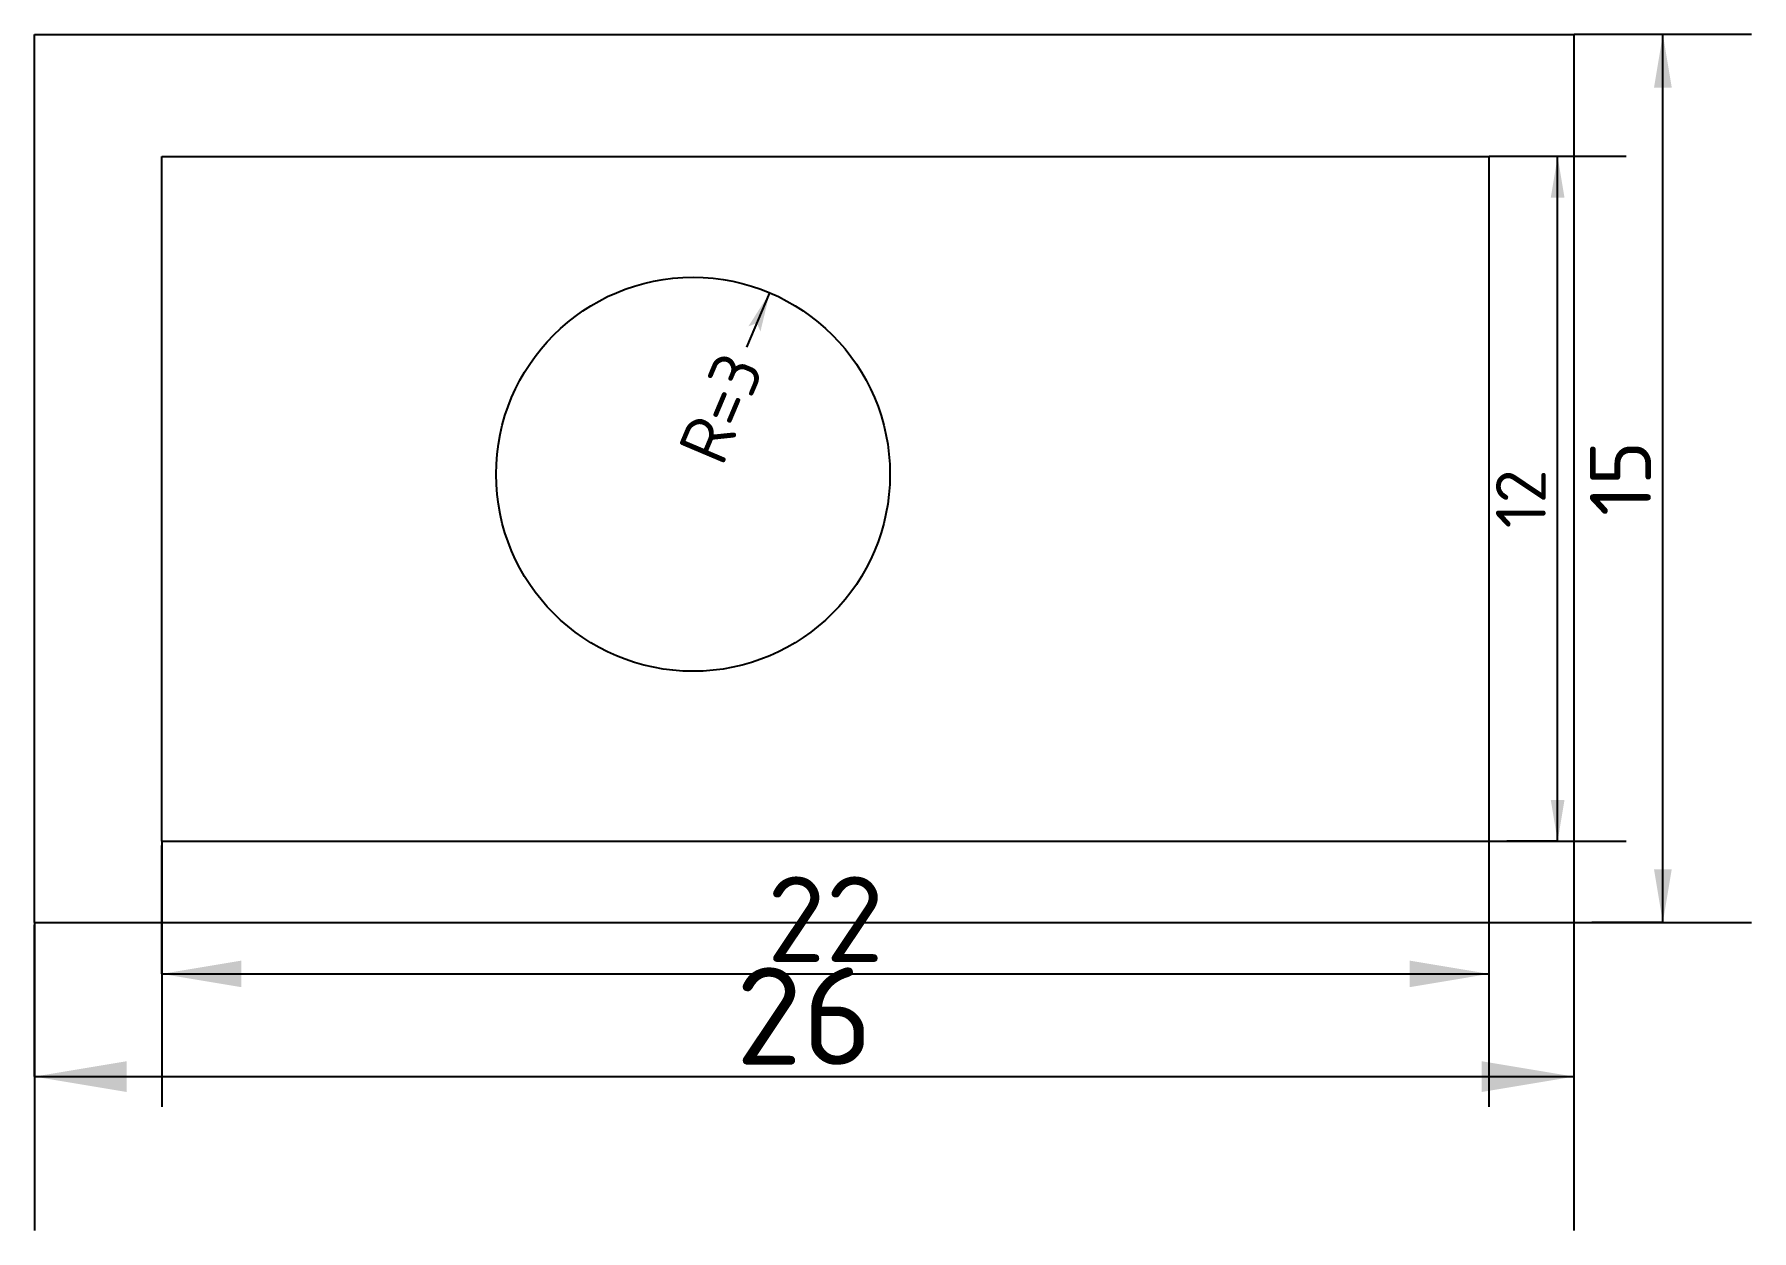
# Model space of a CAD drawing. Extents: x 0 to 29.1, y -5.2 to 15.
import ezdxf
from ezdxf.enums import TextEntityAlignment as Align

# ---------------------------------------------------------------- set-up
doc = ezdxf.new("R2010")
doc.units = 0
doc.layers.add('DIMENSIONS', color=1, linetype='CONTINUOUS')
doc.styles.add('ISOCPEUR', font='isocpeur.ttf')

# ---------------------------------------------------------------- blocks, each defined once
blk = doc.blocks.new('DIMTICK_ARROW')
at = {"color": 5}
blk.add_line((0, 0.5), (0, -0.5), dxfattribs=at)
at = {"color": 7}
blk.add_solid([(0, 0), (0.3, 0.05), (0.3, -0.05)], dxfattribs=at)
blk = doc.blocks.new('DIMTICK_RADIUS')
at = {"color": 7}
blk.add_solid([(0, 0), (0.3, 0.05), (0.3, -0.05), (0.25, 0)], dxfattribs=at)

msp = doc.modelspace()

# ---------------------------------------------------------------- linework, layer by layer
at = {"color": 3}
for p, q in [((0, 15.025), (26.057, 15.025)), ((0, 0), (0, 15.025)), ((0, 0), (0, 15.025)), ((0, 15.025), (26.057, 15.025)), ((26.057, 0), (26.057, 15.025)), ((26.057, 0), (26.057, 15.025)), ((2.155, 12.957), (24.621, 12.957)), ((2.155, 1.379), (2.155, 12.957)), ((2.155, 1.379), (2.155, 12.957)), ((2.155, 12.957), (24.621, 12.957)), ((24.621, 1.379), (24.621, 12.957)), ((24.621, 1.379), (24.621, 12.957)), ((2.155, 1.379), (24.621, 1.379)), ((2.155, 1.379), (24.621, 1.379)), ((0, 0), (26.057, 0)), ((0, 0), (26.057, 0))]:
    msp.add_line(p, q, dxfattribs=at)
msp.add_circle((11.147, 7.584), 3.333, dxfattribs=at)
at = {"layer": 'DIMENSIONS', "color": 5}
for p, q in [((27.56, 15.025), (26.357, 15.025)), ((27.56, 15.025), (26.357, 15.025)), ((27.56, 15.025), (26.357, 15.025)), ((27.56, 15.025), (26.357, 15.025)), ((27.56, 15.025), (26.357, 15.025)), ((27.56, 15.025), (26.357, 15.025)), ((27.56, 15.025), (26.357, 15.025)), ((27.56, 15.025), (26.357, 15.025)), ((27.56, 15.025), (26.357, 15.025)), ((27.56, 15.025), (26.357, 15.025)), ((25.779, 12.957), (24.921, 12.957)), ((25.779, 12.957), (24.921, 12.957)), ((25.779, 12.957), (24.921, 12.957)), ((25.779, 12.957), (24.921, 12.957)), ((25.779, 12.957), (24.921, 12.957)), ((25.779, 12.957), (24.921, 12.957)), ((25.779, 12.957), (24.921, 12.957)), ((25.779, 12.957), (24.921, 12.957)), ((25.779, 12.957), (24.921, 12.957)), ((25.779, 12.957), (24.921, 12.957)), ((25.779, 12.957), (24.921, 12.957)), ((25.779, 12.957), (24.921, 12.957)), ((25.779, 12.957), (24.921, 12.957)), ((2.155, -0.868), (2.155, 1.304)), ((2.155, -0.868), (2.155, 1.304)), ((2.155, -0.868), (2.155, 1.304)), ((2.155, -0.868), (2.155, 1.304)), ((2.155, -0.868), (2.155, 1.304)), ((2.155, -0.868), (2.155, 1.304)), ((2.155, -0.868), (2.155, 1.304)), ((2.155, -0.868), (2.155, 1.304)), ((2.155, -0.868), (2.155, 1.304)), ((2.155, -0.868), (2.155, 1.304)), ((2.155, -0.868), (2.155, 1.304)), ((2.155, -0.868), (2.155, 1.304)), ((2.155, -0.868), (2.155, 1.304)), ((2.155, -0.868), (2.155, 1.304)), ((2.155, -0.868), (2.155, 1.304)), ((2.155, -0.868), (2.155, 1.304)), ((2.155, -0.868), (2.155, 1.304)), ((24.621, -0.868), (24.621, 1.304)), ((24.621, -0.868), (24.621, 1.304)), ((24.621, -0.868), (24.621, 1.304)), ((24.621, -0.868), (24.621, 1.304)), ((24.621, -0.868), (24.621, 1.304)), ((24.621, -0.868), (24.621, 1.304)), ((24.621, -0.868), (24.621, 1.304)), ((24.621, -0.868), (24.621, 1.304)), ((24.621, -0.868), (24.621, 1.304)), ((24.621, -0.868), (24.621, 1.304)), ((24.621, -0.868), (24.621, 1.304)), ((24.621, -0.868), (24.621, 1.304)), ((24.621, -0.868), (24.621, 1.304)), ((24.621, -0.868), (24.621, 1.304)), ((24.621, -0.868), (24.621, 1.304)), ((24.621, -0.868), (24.621, 1.304)), ((24.621, -0.868), (24.621, 1.304)), ((25.779, 1.379), (24.921, 1.379)), ((25.779, 1.379), (24.921, 1.379)), ((25.779, 1.379), (24.921, 1.379)), ((25.779, 1.379), (24.921, 1.379)), ((25.779, 1.379), (24.921, 1.379)), ((25.779, 1.379), (24.921, 1.379)), ((25.779, 1.379), (24.921, 1.379)), ((25.779, 1.379), (24.921, 1.379)), ((25.779, 1.379), (24.921, 1.379)), ((25.779, 1.379), (24.921, 1.379)), ((25.779, 1.379), (24.921, 1.379)), ((25.779, 1.379), (24.921, 1.379)), ((25.779, 1.379), (24.921, 1.379)), ((0, -2.606), (0, -0.039)), ((0, -2.606), (0, -0.039)), ((0, -2.606), (0, -0.039)), ((0, -2.606), (0, -0.039)), ((0, -2.606), (0, -0.039)), ((0, -2.606), (0, -0.039)), ((0, -2.606), (0, -0.039)), ((0, -2.606), (0, -0.039)), ((0, -2.606), (0, -0.039)), ((0, -2.606), (0, -0.039)), ((0, -2.606), (0, -0.039)), ((0, -2.606), (0, -0.039)), ((0, -2.606), (0, -0.039)), ((0, -2.606), (0, -0.039)), ((0, -2.606), (0, -0.039)), ((26.057, -2.606), (26.057, -0.039)), ((26.057, -2.606), (26.057, -0.039)), ((26.057, -2.606), (26.057, -0.039)), ((26.057, -2.606), (26.057, -0.039)), ((26.057, -2.606), (26.057, -0.039)), ((26.057, -2.606), (26.057, -0.039)), ((26.057, -2.606), (26.057, -0.039)), ((26.057, -2.606), (26.057, -0.039)), ((26.057, -2.606), (26.057, -0.039)), ((26.057, -2.606), (26.057, -0.039)), ((26.057, -2.606), (26.057, -0.039)), ((26.057, -2.606), (26.057, -0.039)), ((26.057, -2.606), (26.057, -0.039)), ((26.057, -2.606), (26.057, -0.039)), ((26.057, -2.606), (26.057, -0.039)), ((27.56, 0), (26.357, 0)), ((27.56, 0), (26.357, 0)), ((27.56, 0), (26.357, 0)), ((27.56, 0), (26.357, 0)), ((27.56, 0), (26.357, 0)), ((27.56, 0), (26.357, 0)), ((27.56, 0), (26.357, 0)), ((27.56, 0), (26.357, 0)), ((27.56, 0), (26.357, 0)), ((27.56, 0), (26.357, 0))]:
    msp.add_line(p, q, dxfattribs=at)
at = {"layer": 'DIMENSIONS', "color": 7}
for p, q in [((27.56, 0), (27.56, 15.025)), ((27.56, 0), (27.56, 15.025)), ((27.56, 0), (27.56, 15.025)), ((27.56, 0), (27.56, 15.025)), ((27.56, 0), (27.56, 15.025)), ((27.56, 0), (27.56, 15.025)), ((27.56, 0), (27.56, 15.025)), ((27.56, 0), (27.56, 15.025)), ((27.56, 0), (27.56, 15.025)), ((27.56, 0), (27.56, 15.025)), ((25.779, 1.379), (25.779, 12.957)), ((25.779, 1.379), (25.779, 12.957)), ((25.779, 1.379), (25.779, 12.957)), ((25.779, 1.379), (25.779, 12.957)), ((25.779, 1.379), (25.779, 12.957)), ((25.779, 1.379), (25.779, 12.957)), ((25.779, 1.379), (25.779, 12.957)), ((25.779, 1.379), (25.779, 12.957)), ((25.779, 1.379), (25.779, 12.957)), ((25.779, 1.379), (25.779, 12.957)), ((25.779, 1.379), (25.779, 12.957)), ((25.779, 1.379), (25.779, 12.957)), ((25.779, 1.379), (25.779, 12.957)), ((12.055, 9.733), (12.445, 10.654)), ((2.155, -0.868), (24.621, -0.868)), ((2.155, -0.868), (24.621, -0.868)), ((2.155, -0.868), (24.621, -0.868)), ((2.155, -0.868), (24.621, -0.868)), ((2.155, -0.868), (24.621, -0.868)), ((2.155, -0.868), (24.621, -0.868)), ((2.155, -0.868), (24.621, -0.868)), ((2.155, -0.868), (24.621, -0.868)), ((2.155, -0.868), (24.621, -0.868)), ((2.155, -0.868), (24.621, -0.868)), ((2.155, -0.868), (24.621, -0.868)), ((2.155, -0.868), (24.621, -0.868)), ((2.155, -0.868), (24.621, -0.868)), ((2.155, -0.868), (24.621, -0.868)), ((2.155, -0.868), (24.621, -0.868)), ((2.155, -0.868), (24.621, -0.868)), ((2.155, -0.868), (24.621, -0.868)), ((0, -2.606), (26.057, -2.606)), ((0, -2.606), (26.057, -2.606)), ((0, -2.606), (26.057, -2.606)), ((0, -2.606), (26.057, -2.606)), ((0, -2.606), (26.057, -2.606)), ((0, -2.606), (26.057, -2.606)), ((0, -2.606), (26.057, -2.606)), ((0, -2.606), (26.057, -2.606)), ((0, -2.606), (26.057, -2.606)), ((0, -2.606), (26.057, -2.606)), ((0, -2.606), (26.057, -2.606)), ((0, -2.606), (26.057, -2.606)), ((0, -2.606), (26.057, -2.606)), ((0, -2.606), (26.057, -2.606)), ((0, -2.606), (26.057, -2.606))]:
    msp.add_line(p, q, dxfattribs=at)

# ---------------------------------------------------------------- block references
at = {"layer": 'DIMENSIONS'}
for name, p, xscale, yscale, rotation in [('DIMTICK_ARROW', (27.56, 15.025), 3.0050663621238907, 3.0050663621238907, 270), ('DIMTICK_ARROW', (27.56, 15.025), 3.0050663621238907, 3.0050663621238907, 270), ('DIMTICK_ARROW', (27.56, 15.025), 3.0050663621238907, 3.0050663621238907, 270), ('DIMTICK_ARROW', (27.56, 15.025), 3.0050663621238907, 3.0050663621238907, 270), ('DIMTICK_ARROW', (27.56, 15.025), 3.0050663621238907, 3.0050663621238907, 270), ('DIMTICK_ARROW', (27.56, 15.025), 3.0050663621238907, 3.0050663621238907, 270), ('DIMTICK_ARROW', (27.56, 15.025), 3.0050663621238907, 3.0050663621238907, 270), ('DIMTICK_ARROW', (27.56, 15.025), 3.0050663621238907, 3.0050663621238907, 270), ('DIMTICK_ARROW', (27.56, 15.025), 3.0050663621238907, 3.0050663621238907, 270), ('DIMTICK_ARROW', (27.56, 15.025), 3.0050663621238907, 3.0050663621238907, 270), ('DIMTICK_ARROW', (25.779, 12.957), 2.315567388022807, 2.315567388022807, 270), ('DIMTICK_ARROW', (25.779, 12.957), 2.315567388022807, 2.315567388022807, 270), ('DIMTICK_ARROW', (25.779, 12.957), 2.315567388022807, 2.315567388022807, 270), ('DIMTICK_ARROW', (25.779, 12.957), 2.315567388022807, 2.315567388022807, 270), ('DIMTICK_ARROW', (25.779, 12.957), 2.315567388022807, 2.315567388022807, 270), ('DIMTICK_ARROW', (25.779, 12.957), 2.315567388022807, 2.315567388022807, 270), ('DIMTICK_ARROW', (25.779, 12.957), 2.315567388022807, 2.315567388022807, 270), ('DIMTICK_ARROW', (25.779, 12.957), 2.315567388022807, 2.315567388022807, 270), ('DIMTICK_ARROW', (25.779, 12.957), 2.315567388022807, 2.315567388022807, 270), ('DIMTICK_ARROW', (25.779, 12.957), 2.315567388022807, 2.315567388022807, 270), ('DIMTICK_ARROW', (25.779, 12.957), 2.315567388022807, 2.315567388022807, 270), ('DIMTICK_ARROW', (25.779, 12.957), 2.315567388022807, 2.315567388022807, 270), ('DIMTICK_ARROW', (25.779, 12.957), 2.315567388022807, 2.315567388022807, 270), ('DIMTICK_RADIUS', (12.445, 10.654), 2.221718916547937, 2.221718916547937, 247.08168819476705), ('DIMTICK_ARROW', (25.779, 1.379), 2.315567388022807, 2.315567388022807, 90), ('DIMTICK_ARROW', (25.779, 1.379), 2.315567388022807, 2.315567388022807, 90), ('DIMTICK_ARROW', (25.779, 1.379), 2.315567388022807, 2.315567388022807, 90), ('DIMTICK_ARROW', (25.779, 1.379), 2.315567388022807, 2.315567388022807, 90), ('DIMTICK_ARROW', (25.779, 1.379), 2.315567388022807, 2.315567388022807, 90), ('DIMTICK_ARROW', (25.779, 1.379), 2.315567388022807, 2.315567388022807, 90), ('DIMTICK_ARROW', (25.779, 1.379), 2.315567388022807, 2.315567388022807, 90), ('DIMTICK_ARROW', (25.779, 1.379), 2.315567388022807, 2.315567388022807, 90), ('DIMTICK_ARROW', (25.779, 1.379), 2.315567388022807, 2.315567388022807, 90), ('DIMTICK_ARROW', (25.779, 1.379), 2.315567388022807, 2.315567388022807, 90), ('DIMTICK_ARROW', (25.779, 1.379), 2.315567388022807, 2.315567388022807, 90), ('DIMTICK_ARROW', (25.779, 1.379), 2.315567388022807, 2.315567388022807, 90), ('DIMTICK_ARROW', (25.779, 1.379), 2.315567388022807, 2.315567388022807, 90), ('DIMTICK_ARROW', (24.621, -0.868), 4.493234981225397, 4.493234981225397, 180), ('DIMTICK_ARROW', (24.621, -0.868), 4.493234981225397, 4.493234981225397, 180), ('DIMTICK_ARROW', (24.621, -0.868), 4.493234981225397, 4.493234981225397, 180), ('DIMTICK_ARROW', (24.621, -0.868), 4.493234981225397, 4.493234981225397, 180), ('DIMTICK_ARROW', (24.621, -0.868), 4.493234981225397, 4.493234981225397, 180), ('DIMTICK_ARROW', (24.621, -0.868), 4.493234981225397, 4.493234981225397, 180), ('DIMTICK_ARROW', (24.621, -0.868), 4.493234981225397, 4.493234981225397, 180), ('DIMTICK_ARROW', (24.621, -0.868), 4.493234981225397, 4.493234981225397, 180), ('DIMTICK_ARROW', (24.621, -0.868), 4.493234981225397, 4.493234981225397, 180), ('DIMTICK_ARROW', (24.621, -0.868), 4.493234981225397, 4.493234981225397, 180), ('DIMTICK_ARROW', (24.621, -0.868), 4.493234981225397, 4.493234981225397, 180), ('DIMTICK_ARROW', (24.621, -0.868), 4.493234981225397, 4.493234981225397, 180), ('DIMTICK_ARROW', (24.621, -0.868), 4.493234981225397, 4.493234981225397, 180), ('DIMTICK_ARROW', (24.621, -0.868), 4.493234981225397, 4.493234981225397, 180), ('DIMTICK_ARROW', (24.621, -0.868), 4.493234981225397, 4.493234981225397, 180), ('DIMTICK_ARROW', (24.621, -0.868), 4.493234981225397, 4.493234981225397, 180), ('DIMTICK_ARROW', (24.621, -0.868), 4.493234981225397, 4.493234981225397, 180), ('DIMTICK_ARROW', (27.56, 0), 3.0050663621238907, 3.0050663621238907, 90), ('DIMTICK_ARROW', (27.56, 0), 3.0050663621238907, 3.0050663621238907, 90), ('DIMTICK_ARROW', (27.56, 0), 3.0050663621238907, 3.0050663621238907, 90), ('DIMTICK_ARROW', (27.56, 0), 3.0050663621238907, 3.0050663621238907, 90), ('DIMTICK_ARROW', (27.56, 0), 3.0050663621238907, 3.0050663621238907, 90), ('DIMTICK_ARROW', (27.56, 0), 3.0050663621238907, 3.0050663621238907, 90), ('DIMTICK_ARROW', (27.56, 0), 3.0050663621238907, 3.0050663621238907, 90), ('DIMTICK_ARROW', (27.56, 0), 3.0050663621238907, 3.0050663621238907, 90), ('DIMTICK_ARROW', (27.56, 0), 3.0050663621238907, 3.0050663621238907, 90), ('DIMTICK_ARROW', (27.56, 0), 3.0050663621238907, 3.0050663621238907, 90), ('DIMTICK_ARROW', (26.057, -2.606), 5.21146307924736, 5.21146307924736, 180), ('DIMTICK_ARROW', (26.057, -2.606), 5.21146307924736, 5.21146307924736, 180), ('DIMTICK_ARROW', (26.057, -2.606), 5.21146307924736, 5.21146307924736, 180), ('DIMTICK_ARROW', (26.057, -2.606), 5.21146307924736, 5.21146307924736, 180), ('DIMTICK_ARROW', (26.057, -2.606), 5.21146307924736, 5.21146307924736, 180), ('DIMTICK_ARROW', (26.057, -2.606), 5.21146307924736, 5.21146307924736, 180), ('DIMTICK_ARROW', (26.057, -2.606), 5.21146307924736, 5.21146307924736, 180), ('DIMTICK_ARROW', (26.057, -2.606), 5.21146307924736, 5.21146307924736, 180), ('DIMTICK_ARROW', (26.057, -2.606), 5.21146307924736, 5.21146307924736, 180), ('DIMTICK_ARROW', (26.057, -2.606), 5.21146307924736, 5.21146307924736, 180), ('DIMTICK_ARROW', (26.057, -2.606), 5.21146307924736, 5.21146307924736, 180), ('DIMTICK_ARROW', (26.057, -2.606), 5.21146307924736, 5.21146307924736, 180), ('DIMTICK_ARROW', (26.057, -2.606), 5.21146307924736, 5.21146307924736, 180), ('DIMTICK_ARROW', (26.057, -2.606), 5.21146307924736, 5.21146307924736, 180), ('DIMTICK_ARROW', (26.057, -2.606), 5.21146307924736, 5.21146307924736, 180)]:
    msp.add_blockref(name, p, dxfattribs=dict(at, xscale=xscale, yscale=yscale, rotation=rotation))
for p, xscale, yscale in [((2.155, -0.868), 4.493234981225397, 4.493234981225397), ((2.155, -0.868), 4.493234981225397, 4.493234981225397), ((2.155, -0.868), 4.493234981225397, 4.493234981225397), ((2.155, -0.868), 4.493234981225397, 4.493234981225397), ((2.155, -0.868), 4.493234981225397, 4.493234981225397), ((2.155, -0.868), 4.493234981225397, 4.493234981225397), ((2.155, -0.868), 4.493234981225397, 4.493234981225397), ((2.155, -0.868), 4.493234981225397, 4.493234981225397), ((2.155, -0.868), 4.493234981225397, 4.493234981225397), ((2.155, -0.868), 4.493234981225397, 4.493234981225397), ((2.155, -0.868), 4.493234981225397, 4.493234981225397), ((2.155, -0.868), 4.493234981225397, 4.493234981225397), ((2.155, -0.868), 4.493234981225397, 4.493234981225397), ((2.155, -0.868), 4.493234981225397, 4.493234981225397), ((2.155, -0.868), 4.493234981225397, 4.493234981225397), ((2.155, -0.868), 4.493234981225397, 4.493234981225397), ((2.155, -0.868), 4.493234981225397, 4.493234981225397), ((0, -2.606), 5.21146307924736, 5.21146307924736), ((0, -2.606), 5.21146307924736, 5.21146307924736), ((0, -2.606), 5.21146307924736, 5.21146307924736), ((0, -2.606), 5.21146307924736, 5.21146307924736), ((0, -2.606), 5.21146307924736, 5.21146307924736), ((0, -2.606), 5.21146307924736, 5.21146307924736), ((0, -2.606), 5.21146307924736, 5.21146307924736), ((0, -2.606), 5.21146307924736, 5.21146307924736), ((0, -2.606), 5.21146307924736, 5.21146307924736), ((0, -2.606), 5.21146307924736, 5.21146307924736), ((0, -2.606), 5.21146307924736, 5.21146307924736), ((0, -2.606), 5.21146307924736, 5.21146307924736), ((0, -2.606), 5.21146307924736, 5.21146307924736), ((0, -2.606), 5.21146307924736, 5.21146307924736), ((0, -2.606), 5.21146307924736, 5.21146307924736)]:
    msp.add_blockref('DIMTICK_ARROW', p, dxfattribs=dict(at, xscale=xscale, yscale=yscale))

# ---------------------------------------------------------------- texts
at = {"layer": 'DIMENSIONS', "color": 7, "style": 'ISOCPEUR'}
msp.add_text('R=3', height=0.8331, rotation=67.0817, dxfattribs=at).set_placement((11.977, 9.549), align=Align.MIDDLE_RIGHT)
for s, height, p in [('15', 1.0347, (26.842, 7.513)), ('15', 1.0347, (26.842, 7.513)), ('15', 1.0347, (26.842, 7.513)), ('15', 1.0347, (26.842, 7.513)), ('15', 1.0347, (26.842, 7.513)), ('15', 1.0347, (26.842, 7.513)), ('15', 1.0347, (26.842, 7.513)), ('15', 1.0347, (26.842, 7.513)), ('15', 1.0347, (26.842, 7.513)), ('15', 1.0347, (26.842, 7.513)), ('12', 0.8432, (25.157, 7.168)), ('12', 0.8432, (25.157, 7.168)), ('12', 0.8432, (25.157, 7.168)), ('12', 0.8432, (25.157, 7.168)), ('12', 0.8432, (25.157, 7.168)), ('12', 0.8432, (25.157, 7.168)), ('12', 0.8432, (25.157, 7.168)), ('12', 0.8432, (25.157, 7.168)), ('12', 0.8432, (25.157, 7.168)), ('12', 0.8432, (25.157, 7.168)), ('12', 0.8432, (25.157, 7.168)), ('12', 0.8432, (25.157, 7.168)), ('12', 0.8432, (25.157, 7.168))]:
    msp.add_text(s, height=height, rotation=90, dxfattribs=at).set_placement(p, align=Align.MIDDLE_CENTER)
for s, height, p in [('22', 1.4481, (13.388, 0.056)), ('22', 1.4481, (13.388, 0.056)), ('22', 1.4481, (13.388, 0.056)), ('22', 1.4481, (13.388, 0.056)), ('22', 1.4481, (13.388, 0.056)), ('22', 1.4481, (13.388, 0.056)), ('22', 1.4481, (13.388, 0.056)), ('22', 1.4481, (13.388, 0.056)), ('22', 1.4481, (13.388, 0.056)), ('22', 1.4481, (13.388, 0.056)), ('22', 1.4481, (13.388, 0.056)), ('22', 1.4481, (13.388, 0.056)), ('22', 1.4481, (13.388, 0.056)), ('22', 1.4481, (13.388, 0.056)), ('22', 1.4481, (13.388, 0.056)), ('22', 1.4481, (13.388, 0.056)), ('22', 1.4481, (13.388, 0.056)), ('26', 1.6476, (13.029, -1.582)), ('26', 1.6476, (13.029, -1.582)), ('26', 1.6476, (13.029, -1.582)), ('26', 1.6476, (13.029, -1.582)), ('26', 1.6476, (13.029, -1.582)), ('26', 1.6476, (13.029, -1.582)), ('26', 1.6476, (13.029, -1.582)), ('26', 1.6476, (13.029, -1.582)), ('26', 1.6476, (13.029, -1.582)), ('26', 1.6476, (13.029, -1.582)), ('26', 1.6476, (13.029, -1.582)), ('26', 1.6476, (13.029, -1.582)), ('26', 1.6476, (13.029, -1.582)), ('26', 1.6476, (13.029, -1.582)), ('26', 1.6476, (13.029, -1.582))]:
    msp.add_text(s, height=height, dxfattribs=at).set_placement(p, align=Align.MIDDLE_CENTER)

doc.saveas('drawing.dxf')
